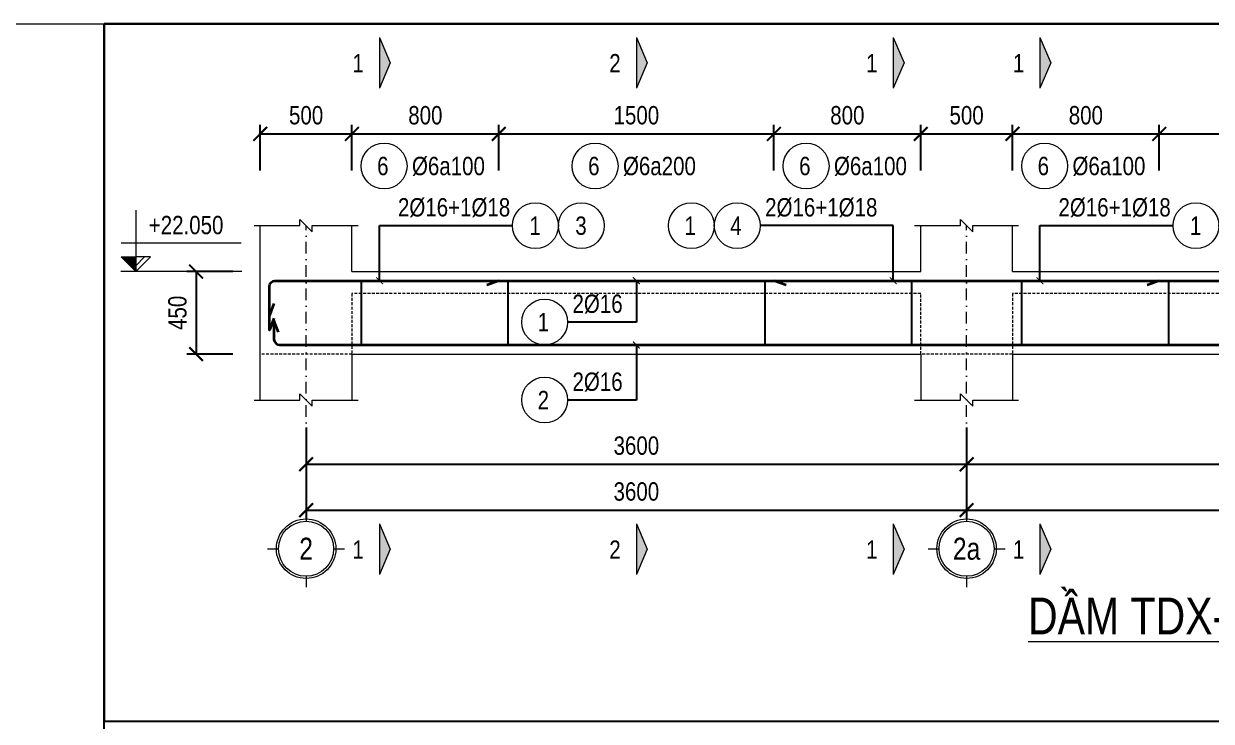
# Model space of a CAD drawing. Extents: x -165145 to 691808, y -202842 to 311040.
# Drawn here: x 369815 to 376287, y -59268 to -55468 of the extents above; entities that cross this region are included whole.
import ezdxf
from ezdxf.enums import TextEntityAlignment as Align

# ---------------------------------------------------------------- set-up
doc = ezdxf.new("R2010")
doc.units = 0
doc.header["$LTSCALE"] = 10
doc.header["$MEASUREMENT"] = 0
doc.linetypes.add('DASHDOT2', pattern=[12.7, 6.35, -3.175, 0, -3.175])
doc.linetypes.add('HIDDEN', pattern=[2.3807, 1.587, -0.7937])
doc.layers.get('0').update_dxf_attribs({"linetype": 'CONTINUOUS'})
doc.layers.get('Defpoints').update_dxf_attribs({"color": 5, "linetype": 'CONTINUOUS'})
for name, color, linetype, lineweight in [('DCE_BaoBeTong', 4, 'CONTINUOUS', 18), ('DCE_Block', 8, 'CONTINUOUS', 9), ('DCE_Dim', 254, 'CONTINUOUS', 9), ('DCE_MCZiCZac', 144, 'CONTINUOUS', 13), ('DCE_NetKhuat', 9, 'HIDDEN', 5), ('Dce_text', 7, 'CONTINUOUS', 13), ('DCE_ThepChu', 1, 'CONTINUOUS', 35), ('DCE_ThepDai', 220, 'CONTINUOUS', 25), ('DCE_Truc', 8, 'DASHDOT2', 13), ('GE_KC_NETMANH', 8, 'CONTINUOUS', 20)]:
    doc.layers.add(name, color=color, linetype=linetype, lineweight=lineweight)
doc.styles.add('Dce_Text', font='arial.ttf', dxfattribs={"width": 0.8})
doc.dimstyles.new('Dce_208MV', dxfattribs={"dimscale": 25, "dimtxt": 2.5, "dimasz": 1.5, "dimexe": 1, "dimexo": 2, "dimgap": 1, "dimtad": 1, "dimdec": 0, "dimrnd": 5, "dimtxsty": 'Dce_Text', "dimblk": 'ARCHTICK', "dimcen": 2.5, "dimclrd": 8, "dimclre": 8, "dimclrt": 3, "dimadec": 0, "dimazin": 0, "dimtfac": 1, "dimtdec": 0, "dimtix": 1, "dimtmove": 2, "dimatfit": 3, "dimldrblk": 'ARCHTICK', "dimfxl": 1, "dimarcsym": 0})
doc.dimstyles.new('Dce_50MV', dxfattribs={"dimscale": 50, "dimtxt": 2, "dimasz": 1.5, "dimexe": 1, "dimexo": 2, "dimgap": 1, "dimtad": 1, "dimdec": 0, "dimtxsty": 'Dce_Text', "dimblk": 'ARCHTICK', "dimcen": 2.5, "dimclrd": 8, "dimclre": 8, "dimclrt": 3, "dimadec": 0, "dimazin": 0, "dimtfac": 1, "dimtdec": 0, "dimtix": 1, "dimtmove": 2, "dimatfit": 3, "dimldrblk": 'ARCHTICK', "dimfxl": 4, "dimfxlon": 1, "dimarcsym": 0})

# ---------------------------------------------------------------- blocks, each defined once
blk = doc.blocks.new('Dce_KhTenDam')
at = {"color": 255, "linetype": 'ByBlock', "lineweight": -2, "style": 'Dce_Text', "width": 0.8}
blk.add_attdef('TENDAM', text='', height=2, dxfattribs=at).set_placement((0, 0.7353247664414084), align=Align.CENTER)
at = {"color": 11, "lineweight": 25, "style": 'Dce_Text', "width": 0.8}
blk.add_attdef('TL', text='', height=1, dxfattribs=at).set_placement((0, -1.999434476778333), align=Align.CENTER)
blk = doc.blocks.new('Dce_CaoTrinh')
blk.add_hatch(color=256).paths.add_polyline_path([(-11.56125648126181, 1.596954857552191), (-13.17326738989505, 1.596954857552191), (-11.56125648126181, -5.456968210637569e-12)])
at = {"ltscale": 50}
h = blk.add_hatch(dxfattribs=at)
h.set_pattern_fill('ANSI31', color=8, scale=1.406250541793835, style=0)
h.set_pattern_definition([(45.00000000000001, (-11.56125648126181, 0), (-3.157122508925224, 3.157122508925225), [])])
h.paths.add_polyline_path([(-11.56125648126181, 1.596954857552191), (-11.56125648126181, -5.456968210637569e-12), (-9.949245572337531, 1.596954857552191)])
at = {"color": 8, "ltscale": 50}
for p, q in [((-13.15396137812058, 3.14083388047402), (-0.09178570810763631, 3.14083388047402)), ((0, 0), (-13.19995220639976, 0))]:
    blk.add_line(p, q, dxfattribs=at)
for points in [[(-11.56125648126181, 6.694950748638803), (-11.56125648126181, -5.456968210637569e-12)], [(-11.56125648126181, -5.456968210637569e-12), (-13.17326738989505, 1.596954857552191), (-11.56125648126181, 1.596954857552191)], [(-11.56125648126181, -5.456968210637569e-12), (-9.949245572337531, 1.596954857552191), (-11.56125648126181, 1.596954857552191)]]:
    blk.add_lwpolyline(points, dxfattribs=at)
at = {"color": 3, "style": 'Dce_Text', "width": 0.8}
blk.add_attdef('CT', (-10.15169207191502, 4.068271311698481), '', height=2, dxfattribs=at)
blk = doc.blocks.new('Dce_KhTenTruc')
at = {"layer": 'DCE_Block'}
blk.add_circle((0, -3.5), 2.7, dxfattribs=at)
at = {"layer": 'DCE_Block', "color": 3}
blk.add_circle((0, -3.5), 2.5, dxfattribs=at)
at = {"layer": 'DCE_Truc'}
for p, q in [((0, 0), (7.654042494670958e-16, -1)), ((-3.5, -3.5), (-2.5, -3.5)), ((2.5, -3.5), (3.5, -3.499999999999999)), ((-4.592425496802574e-16, -6), (3.061616997868384e-16, -7))]:
    blk.add_line(p, q, dxfattribs=at)
at = {"layer": 'Dce_text', "color": 2, "style": 'Dce_Text', "width": 0.8}
blk.add_attdef('TRUC', text='', height=2, dxfattribs=at).set_placement((0, -4.5), align=Align.CENTER)
blk = doc.blocks.new('_ArchTick')
at = {"color": 0, "linetype": 'ByBlock', "const_width": 0.15}
blk.add_lwpolyline([(-0.5, -0.5), (0.5, 0.5)], dxfattribs=at)
blk = doc.blocks.new('*D2503')
at = {"layer": 'DCE_Dim', "color": 8, "lineweight": -2, "transparency": 16777216}
for p, q in [((370953.8133933765, -56818.24154235124), (370703.8133933765, -56818.24154235124)), ((370753.8133933765, -56818.24154235124), (370753.8133933765, -57268.24154235124)), ((370953.8133933765, -57268.24154235124), (370703.8133933765, -57268.24154235124))]:
    blk.add_line(p, q, dxfattribs=at)
at = {"layer": 'Defpoints', "color": 0, "transparency": 16777216}
for p in [(371103.8133933753, -56818.24154235124), (370753.8133933765, -57268.24154235124), (371103.8133933753, -57268.24154235124)]:
    blk.add_point(p, dxfattribs=at)
at = {"layer": 'DCE_Dim', "color": 8, "lineweight": -2, "transparency": 16777216, "xscale": 75, "yscale": 75, "zscale": 75}
for p, rotation in [((370753.8133933765, -56818.24154235124), 90), ((370753.8133933765, -57268.24154235124), 270)]:
    blk.add_blockref('_ArchTick', p, dxfattribs=dict(at, rotation=rotation))
at = {"layer": 'DCE_Dim', "color": 3, "transparency": 16777216, "insert": (370652.7560946043, -57043.24154235133), "char_height": 100, "attachment_point": 5, "rotation": 90, "style": 'Dce_Text'}
blk.add_mtext('450', dxfattribs=at)
blk = doc.blocks.new('*D2514')
at = {"layer": 'DCE_Dim', "color": 8, "lineweight": -2, "transparency": 16777216}
for p, q in [((371353.8133933751, -57918.24154235121), (371353.8133933751, -58168.24154235121)), ((374953.8133933751, -57918.24154235121), (374953.8133933751, -58168.24154235121)), ((371353.8133933751, -58118.24154235121), (374953.8133933751, -58118.24154235121))]:
    blk.add_line(p, q, dxfattribs=at)
at = {"layer": 'Defpoints', "color": 0, "transparency": 16777216}
for p in [(371353.8133933751, -57518.24154235121), (374953.8133933751, -57518.24154235121), (374953.8133933751, -58118.24154235121)]:
    blk.add_point(p, dxfattribs=at)
at = {"layer": 'DCE_Dim', "color": 8, "lineweight": -2, "transparency": 16777216, "xscale": 75, "yscale": 75, "zscale": 75, "rotation": 180}
blk.add_blockref('_ArchTick', (371353.8133933751, -58118.24154235121), dxfattribs=at)
at = {"layer": 'DCE_Dim', "color": 8, "lineweight": -2, "transparency": 16777216, "xscale": 75, "yscale": 75, "zscale": 75}
blk.add_blockref('_ArchTick', (374953.8133933751, -58118.24154235121), dxfattribs=at)
at = {"layer": 'DCE_Dim', "color": 3, "transparency": 16777216, "insert": (373153.8133933751, -58017.15013716704), "char_height": 100, "attachment_point": 5, "style": 'Dce_Text'}
blk.add_mtext('3600', dxfattribs=at)
blk = doc.blocks.new('*D2515')
at = {"layer": 'DCE_Dim', "color": 8, "lineweight": -2, "transparency": 16777216}
for p, q in [((371353.8133933751, -57668.24154235121), (371353.8133933751, -57918.24154235121)), ((374953.8133933751, -57668.24154235121), (374953.8133933751, -57918.24154235121)), ((371353.8133933751, -57868.24154235121), (374953.8133933751, -57868.24154235121))]:
    blk.add_line(p, q, dxfattribs=at)
at = {"layer": 'Defpoints', "color": 0, "transparency": 16777216}
for p in [(371353.8133933751, -57518.24154235121), (374953.8133933751, -57518.24154235121), (374953.8133933751, -57868.24154235121)]:
    blk.add_point(p, dxfattribs=at)
at = {"layer": 'DCE_Dim', "color": 8, "lineweight": -2, "transparency": 16777216, "xscale": 75, "yscale": 75, "zscale": 75, "rotation": 180}
blk.add_blockref('_ArchTick', (371353.8133933751, -57868.24154235121), dxfattribs=at)
at = {"layer": 'DCE_Dim', "color": 8, "lineweight": -2, "transparency": 16777216, "xscale": 75, "yscale": 75, "zscale": 75}
blk.add_blockref('_ArchTick', (374953.8133933751, -57868.24154235121), dxfattribs=at)
at = {"layer": 'DCE_Dim', "color": 3, "transparency": 16777216, "insert": (373153.8133933751, -57767.15013716704), "char_height": 100, "attachment_point": 5, "style": 'Dce_Text'}
blk.add_mtext('3600', dxfattribs=at)
blk = doc.blocks.new('*D2516')
at = {"layer": 'DCE_Dim', "color": 8, "lineweight": -2, "transparency": 16777216}
for p, q in [((374953.8133933751, -57918.24154235121), (374953.8133933751, -58168.24154235121)), ((378553.8133933751, -57918.24154235121), (378553.8133933751, -58168.24154235121)), ((374953.8133933751, -58118.24154235121), (378553.8133933751, -58118.24154235121))]:
    blk.add_line(p, q, dxfattribs=at)
at = {"layer": 'Defpoints', "color": 0, "transparency": 16777216}
for p in [(374953.8133933751, -57518.24154235121), (378553.8133933751, -57518.24154235121), (378553.8133933751, -58118.24154235121)]:
    blk.add_point(p, dxfattribs=at)
at = {"layer": 'DCE_Dim', "color": 8, "lineweight": -2, "transparency": 16777216, "xscale": 75, "yscale": 75, "zscale": 75, "rotation": 180}
blk.add_blockref('_ArchTick', (374953.8133933751, -58118.24154235121), dxfattribs=at)
at = {"layer": 'DCE_Dim', "color": 8, "lineweight": -2, "transparency": 16777216, "xscale": 75, "yscale": 75, "zscale": 75}
blk.add_blockref('_ArchTick', (378553.8133933751, -58118.24154235121), dxfattribs=at)
at = {"layer": 'DCE_Dim', "color": 3, "transparency": 16777216, "insert": (376753.8133933751, -58017.15013716704), "char_height": 100, "attachment_point": 5, "style": 'Dce_Text'}
blk.add_mtext('3600', dxfattribs=at)
blk = doc.blocks.new('*D2517')
at = {"layer": 'DCE_Dim', "color": 8, "lineweight": -2, "transparency": 16777216}
for p, q in [((374953.8133933751, -57668.24154235121), (374953.8133933751, -57918.24154235121)), ((378553.8133933751, -57668.24154235121), (378553.8133933751, -57918.24154235121)), ((374953.8133933751, -57868.24154235121), (378553.8133933751, -57868.24154235121))]:
    blk.add_line(p, q, dxfattribs=at)
at = {"layer": 'Defpoints', "color": 0, "transparency": 16777216}
for p in [(374953.8133933751, -57518.24154235121), (378553.8133933751, -57518.24154235121), (378553.8133933751, -57868.24154235121)]:
    blk.add_point(p, dxfattribs=at)
at = {"layer": 'DCE_Dim', "color": 8, "lineweight": -2, "transparency": 16777216, "xscale": 75, "yscale": 75, "zscale": 75, "rotation": 180}
blk.add_blockref('_ArchTick', (374953.8133933751, -57868.24154235121), dxfattribs=at)
at = {"layer": 'DCE_Dim', "color": 8, "lineweight": -2, "transparency": 16777216, "xscale": 75, "yscale": 75, "zscale": 75}
blk.add_blockref('_ArchTick', (378553.8133933751, -57868.24154235121), dxfattribs=at)
at = {"layer": 'DCE_Dim', "color": 3, "transparency": 16777216, "insert": (376753.8133933751, -57767.15013716704), "char_height": 100, "attachment_point": 5, "style": 'Dce_Text'}
blk.add_mtext('3600', dxfattribs=at)
blk = doc.blocks.new('*D2520')
at = {"layer": 'DCE_Dim', "color": 8, "lineweight": -2, "transparency": 16777216}
for p, q in [((371103.8133933751, -56268.24154235121), (371103.8133933751, -56018.24154235121)), ((371603.8133933751, -56268.24154235121), (371603.8133933751, -56018.24154235121)), ((371103.8133933751, -56068.24154235121), (371603.8133933751, -56068.24154235121))]:
    blk.add_line(p, q, dxfattribs=at)
at = {"layer": 'Defpoints', "color": 0, "transparency": 16777216}
for p in [(371603.8133933751, -56068.24154235121), (371103.8133933751, -56568.24154235121), (371603.8133933751, -56568.24154235121)]:
    blk.add_point(p, dxfattribs=at)
at = {"layer": 'DCE_Dim', "color": 8, "lineweight": -2, "transparency": 16777216, "xscale": 75, "yscale": 75, "zscale": 75, "rotation": 180}
blk.add_blockref('_ArchTick', (371103.8133933751, -56068.24154235121), dxfattribs=at)
at = {"layer": 'DCE_Dim', "color": 8, "lineweight": -2, "transparency": 16777216, "xscale": 75, "yscale": 75, "zscale": 75}
blk.add_blockref('_ArchTick', (371603.8133933751, -56068.24154235121), dxfattribs=at)
at = {"layer": 'DCE_Dim', "color": 3, "transparency": 16777216, "insert": (371353.8133933751, -55967.18424357905), "char_height": 100, "attachment_point": 5, "style": 'Dce_Text'}
blk.add_mtext('500', dxfattribs=at)
blk = doc.blocks.new('*D2521')
at = {"layer": 'DCE_Dim', "color": 8, "lineweight": -2, "transparency": 16777216}
for p, q in [((371603.8133933751, -56268.24154235121), (371603.8133933751, -56018.24154235121)), ((372403.8133933751, -56268.24154235121), (372403.8133933751, -56018.24154235121)), ((371603.8133933751, -56068.24154235121), (372403.8133933751, -56068.24154235121))]:
    blk.add_line(p, q, dxfattribs=at)
at = {"layer": 'Defpoints', "color": 0, "transparency": 16777216}
for p in [(372403.8133933751, -56068.24154235121), (371603.8133933751, -56568.24154235121), (372403.8133933751, -56568.24154235121)]:
    blk.add_point(p, dxfattribs=at)
at = {"layer": 'DCE_Dim', "color": 8, "lineweight": -2, "transparency": 16777216, "xscale": 75, "yscale": 75, "zscale": 75, "rotation": 180}
blk.add_blockref('_ArchTick', (371603.8133933751, -56068.24154235121), dxfattribs=at)
at = {"layer": 'DCE_Dim', "color": 8, "lineweight": -2, "transparency": 16777216, "xscale": 75, "yscale": 75, "zscale": 75}
blk.add_blockref('_ArchTick', (372403.8133933751, -56068.24154235121), dxfattribs=at)
at = {"layer": 'DCE_Dim', "color": 3, "transparency": 16777216, "insert": (372003.8133933751, -55967.18424357905), "char_height": 100, "attachment_point": 5, "style": 'Dce_Text'}
blk.add_mtext('800', dxfattribs=at)
blk = doc.blocks.new('Dce_KhtThepDai')
blk.add_circle((-4.497377397195038, -3.5), 2.5)
at = {"color": 11, "style": 'Dce_Text', "width": 0.8}
blk.add_attdef('SH', text='', height=2, dxfattribs=at).set_placement((-4.635167301697081, -4.5), align=Align.CENTER)
at = {"color": 3, "style": 'Dce_Text', "width": 0.8}
blk.add_attdef('DKVAKC', (-1.460693040950034, -4.5), '', height=2, dxfattribs=at)
blk = doc.blocks.new('*D2522')
at = {"layer": 'DCE_Dim', "color": 8, "lineweight": -2, "transparency": 16777216}
for p, q in [((372403.8133933751, -56268.24154235121), (372403.8133933751, -56018.24154235121)), ((373903.8133933751, -56268.24154235121), (373903.8133933751, -56018.24154235121)), ((372403.8133933751, -56068.24154235121), (373903.8133933751, -56068.24154235121))]:
    blk.add_line(p, q, dxfattribs=at)
at = {"layer": 'Defpoints', "color": 0, "transparency": 16777216}
for p in [(373903.8133933751, -56068.24154235121), (372403.8133933751, -56568.24154235121), (373903.8133933751, -56568.24154235121)]:
    blk.add_point(p, dxfattribs=at)
at = {"layer": 'DCE_Dim', "color": 8, "lineweight": -2, "transparency": 16777216, "xscale": 75, "yscale": 75, "zscale": 75, "rotation": 180}
blk.add_blockref('_ArchTick', (372403.8133933751, -56068.24154235121), dxfattribs=at)
at = {"layer": 'DCE_Dim', "color": 8, "lineweight": -2, "transparency": 16777216, "xscale": 75, "yscale": 75, "zscale": 75}
blk.add_blockref('_ArchTick', (373903.8133933751, -56068.24154235121), dxfattribs=at)
at = {"layer": 'DCE_Dim', "color": 3, "transparency": 16777216, "insert": (373153.8133933751, -55967.18424357905), "char_height": 100, "attachment_point": 5, "style": 'Dce_Text'}
blk.add_mtext('1500', dxfattribs=at)
blk = doc.blocks.new('*D2507')
at = {"layer": 'DCE_Dim', "color": 8, "lineweight": -2, "transparency": 16777216}
for p, q in [((373903.8133933751, -56268.24154235121), (373903.8133933751, -56018.24154235121)), ((374703.8133933751, -56268.24154235121), (374703.8133933751, -56018.24154235121)), ((373903.8133933751, -56068.24154235121), (374703.8133933751, -56068.24154235121))]:
    blk.add_line(p, q, dxfattribs=at)
at = {"layer": 'Defpoints', "color": 0, "transparency": 16777216}
for p in [(374703.8133933751, -56068.24154235121), (373903.8133933751, -56568.24154235121), (374703.8133933751, -56568.24154235121)]:
    blk.add_point(p, dxfattribs=at)
at = {"layer": 'DCE_Dim', "color": 8, "lineweight": -2, "transparency": 16777216, "xscale": 75, "yscale": 75, "zscale": 75, "rotation": 180}
blk.add_blockref('_ArchTick', (373903.8133933751, -56068.24154235121), dxfattribs=at)
at = {"layer": 'DCE_Dim', "color": 8, "lineweight": -2, "transparency": 16777216, "xscale": 75, "yscale": 75, "zscale": 75}
blk.add_blockref('_ArchTick', (374703.8133933751, -56068.24154235121), dxfattribs=at)
at = {"layer": 'DCE_Dim', "color": 3, "transparency": 16777216, "insert": (374303.8133933751, -55967.18424357905), "char_height": 100, "attachment_point": 5, "style": 'Dce_Text'}
blk.add_mtext('800', dxfattribs=at)
blk = doc.blocks.new('*D2508')
at = {"layer": 'DCE_Dim', "color": 8, "lineweight": -2, "transparency": 16777216}
for p, q in [((374703.8133933751, -56268.24154235121), (374703.8133933751, -56018.24154235121)), ((375203.8133933751, -56268.24154235121), (375203.8133933751, -56018.24154235121)), ((374703.8133933751, -56068.24154235121), (375203.8133933751, -56068.24154235121))]:
    blk.add_line(p, q, dxfattribs=at)
at = {"layer": 'Defpoints', "color": 0, "transparency": 16777216}
for p in [(375203.8133933751, -56068.24154235121), (374703.8133933751, -56568.24154235121), (375203.8133933751, -56568.24154235121)]:
    blk.add_point(p, dxfattribs=at)
at = {"layer": 'DCE_Dim', "color": 8, "lineweight": -2, "transparency": 16777216, "xscale": 75, "yscale": 75, "zscale": 75, "rotation": 180}
blk.add_blockref('_ArchTick', (374703.8133933751, -56068.24154235121), dxfattribs=at)
at = {"layer": 'DCE_Dim', "color": 8, "lineweight": -2, "transparency": 16777216, "xscale": 75, "yscale": 75, "zscale": 75}
blk.add_blockref('_ArchTick', (375203.8133933751, -56068.24154235121), dxfattribs=at)
at = {"layer": 'DCE_Dim', "color": 3, "transparency": 16777216, "insert": (374953.8133933751, -55967.18424357905), "char_height": 100, "attachment_point": 5, "style": 'Dce_Text'}
blk.add_mtext('500', dxfattribs=at)
blk = doc.blocks.new('*D2509')
at = {"layer": 'DCE_Dim', "color": 8, "lineweight": -2, "transparency": 16777216}
for p, q in [((375203.8133933751, -56268.24154235121), (375203.8133933751, -56018.24154235121)), ((376003.8133933751, -56268.24154235121), (376003.8133933751, -56018.24154235121)), ((375203.8133933751, -56068.24154235121), (376003.8133933751, -56068.24154235121))]:
    blk.add_line(p, q, dxfattribs=at)
at = {"layer": 'Defpoints', "color": 0, "transparency": 16777216}
for p in [(376003.8133933751, -56068.24154235121), (375203.8133933751, -56568.24154235121), (376003.8133933751, -56568.24154235121)]:
    blk.add_point(p, dxfattribs=at)
at = {"layer": 'DCE_Dim', "color": 8, "lineweight": -2, "transparency": 16777216, "xscale": 75, "yscale": 75, "zscale": 75, "rotation": 180}
blk.add_blockref('_ArchTick', (375203.8133933751, -56068.24154235121), dxfattribs=at)
at = {"layer": 'DCE_Dim', "color": 8, "lineweight": -2, "transparency": 16777216, "xscale": 75, "yscale": 75, "zscale": 75}
blk.add_blockref('_ArchTick', (376003.8133933751, -56068.24154235121), dxfattribs=at)
at = {"layer": 'DCE_Dim', "color": 3, "transparency": 16777216, "insert": (375603.8133933751, -55967.18424357905), "char_height": 100, "attachment_point": 5, "style": 'Dce_Text'}
blk.add_mtext('800', dxfattribs=at)
blk = doc.blocks.new('*D2510')
at = {"layer": 'DCE_Dim', "color": 8, "lineweight": -2, "transparency": 16777216}
for p, q in [((376003.8133933751, -56268.24154235121), (376003.8133933751, -56018.24154235121)), ((377503.8133933751, -56268.24154235121), (377503.8133933751, -56018.24154235121)), ((376003.8133933751, -56068.24154235121), (377503.8133933751, -56068.24154235121))]:
    blk.add_line(p, q, dxfattribs=at)
at = {"layer": 'Defpoints', "color": 0, "transparency": 16777216}
for p in [(377503.8133933751, -56068.24154235121), (376003.8133933751, -56568.24154235121), (377503.8133933751, -56568.24154235121)]:
    blk.add_point(p, dxfattribs=at)
at = {"layer": 'DCE_Dim', "color": 8, "lineweight": -2, "transparency": 16777216, "xscale": 75, "yscale": 75, "zscale": 75, "rotation": 180}
blk.add_blockref('_ArchTick', (376003.8133933751, -56068.24154235121), dxfattribs=at)
at = {"layer": 'DCE_Dim', "color": 8, "lineweight": -2, "transparency": 16777216, "xscale": 75, "yscale": 75, "zscale": 75}
blk.add_blockref('_ArchTick', (377503.8133933751, -56068.24154235121), dxfattribs=at)
at = {"layer": 'DCE_Dim', "color": 3, "transparency": 16777216, "insert": (376753.8133933751, -55967.18424357905), "char_height": 100, "attachment_point": 5, "style": 'Dce_Text'}
blk.add_mtext('1500', dxfattribs=at)
blk = doc.blocks.new('DCE_MatCatA')
blk.add_hatch(color=3).paths.add_polyline_path([(0, 5.499954896834424), (0, 0), (1.178561763607377, 2.749977448417212)])
at = {"color": 3}
for p, q in [((0, 5.499954896834424), (0, 0)), ((0, 5.499954896834424), (1.178561763607377, 2.749977448417212)), ((1.178561763607377, 2.749977448417212), (0, 0))]:
    blk.add_line(p, q, dxfattribs=at)
at = {"color": 11, "style": 'Dce_Text', "width": 0.8}
blk.add_attdef('1', text='', height=2, dxfattribs=at).set_placement((-2.331607275013994, 1.699115928803622), align=Align.CENTER)
blk = doc.blocks.new('Dce_KhtMcThepChu')
blk.add_circle((-2.5, 0), 2.5)
at = {"color": 3, "style": 'Dce_Text', "width": 0.8}
blk.add_attdef('DKVAKC', (0.5366843562450043, 1), '', height=2, dxfattribs=at)
at = {"color": 11, "style": 'Dce_Text', "width": 0.8}
blk.add_attdef('SH', text='', height=2, dxfattribs=at).set_placement((-2.637789904502043, -1), align=Align.CENTER)
blk = doc.blocks.new('Dce_KhtThepLop1Phai')
for centre in [(2.5, 0), (7.5, 0)]:
    blk.add_circle(centre, 2.5)
at = {"color": 3, "style": 'Dce_Text', "width": 0.8}
blk.add_attdef('DKVAKC', text='', height=2, dxfattribs=at).set_placement((-0.24813465970783, 1), align=Align.RIGHT)
at = {"color": 11, "style": 'Dce_Text', "width": 0.8}
for tag, p in [('SH', (2.465552523874067, -1)), ('SH2', (7.465552523874067, -1))]:
    blk.add_attdef(tag, text='', height=2, dxfattribs=at).set_placement(p, align=Align.CENTER)
blk = doc.blocks.new('Dce_KhtThepLop1Trai')
for centre in [(-7.5, 0), (-2.5, 0)]:
    blk.add_circle(centre, 2.5)
at = {"color": 3, "style": 'Dce_Text', "width": 0.8}
blk.add_attdef('DKVAKC', (0.5366843562451322, 1), '', height=2, dxfattribs=at)
at = {"color": 11, "style": 'Dce_Text', "width": 0.8}
for tag, p in [('SH', (-7.637789904501915, -1)), ('SH2', (-2.637789904501915, -1))]:
    blk.add_attdef(tag, text='', height=2, dxfattribs=at).set_placement(p, align=Align.CENTER)

msp = doc.modelspace()

# ---------------------------------------------------------------- linework, layer by layer
at = {"layer": 'DCE_BaoBeTong'}
for points in [[(371103.8133933751, -57518.24154235121), (371103.8133933751, -56568.24154235121)], [(371603.8133933751, -56818.24154235121), (371603.8133933751, -56568.24154235121)], [(374703.8133933751, -56818.24154235121), (374703.8133933751, -56568.24154235121)], [(375203.8133933751, -56818.24154235121), (375203.8133933751, -56568.24154235121)], [(371603.8133933751, -56818.24154235121), (374703.8133933751, -56818.24154235121)], [(375203.8133933751, -56818.24154235121), (378303.8133933751, -56818.24154235121)], [(371603.8133933751, -57268.24154235121), (374703.8133933751, -57268.24154235121)], [(371603.8133933751, -57268.24154235121), (371603.8133933751, -57518.24154235121)], [(374703.8133933751, -57268.24154235121), (374703.8133933751, -57518.24154235121)], [(375203.8133933751, -57268.24154235121), (378303.8133933751, -57268.24154235121)], [(375203.8133933751, -57268.24154235121), (375203.8133933751, -57518.24154235121)]]:
    msp.add_lwpolyline(points, dxfattribs=at)
at = {"layer": 'DCE_MCZiCZac'}
for points in [[(371070.4800600418, -56568.24154235121), (371320.4800600418, -56568.24154235121), (371320.4800600418, -56534.90820901789), (371387.1467267085, -56601.57487568454), (371387.1467267085, -56568.24154235121), (371637.1467267085, -56568.24154235121)], [(374670.4800600418, -56568.24154235121), (374920.4800600418, -56568.24154235121), (374920.4800600418, -56534.90820901789), (374987.1467267085, -56601.57487568454), (374987.1467267085, -56568.24154235121), (375237.1467267085, -56568.24154235121)], [(371070.4800600418, -57518.24154235121), (371320.4800600418, -57518.24154235121), (371320.4800600418, -57484.90820901789), (371387.1467267085, -57551.57487568454), (371387.1467267085, -57518.24154235121), (371637.1467267085, -57518.24154235121)], [(374670.4800600418, -57518.24154235121), (374920.4800600418, -57518.24154235121), (374920.4800600418, -57484.90820901789), (374987.1467267085, -57551.57487568454), (374987.1467267085, -57518.24154235121), (375237.1467267085, -57518.24154235121)]]:
    msp.add_lwpolyline(points, dxfattribs=at)
at = {"layer": 'DCE_NetKhuat'}
msp.add_lwpolyline([(382603.8133933755, -56938.24154235126), (382603.8133933755, -57268.24154235126), (382383.8133933755, -57268.24154235126), (382383.8133933755, -56938.24154235126), (378803.8133933755, -56938.24154235126), (378803.8133933755, -57268.24154235126), (378303.8133933755, -57268.24154235126), (378303.8133933755, -56938.24154235126), (375203.8133933755, -56938.24154235126), (375203.8133933755, -57268.24154235126), (374703.8133933755, -57268.24154235126), (374703.8133933755, -56938.24154235126), (371603.8133933755, -56938.24154235126), (371603.8133933755, -57268.24154235126), (371103.8133933755, -57268.24154235126), (371103.8133933755, -56938.24154235126)], dxfattribs=at)
at = {"layer": 'DCE_ThepChu'}
for points in [[(371177.7548034079, -56992.4630588962), (371153.8133933751, -57058.24154235121), (371153.8133933751, -56898.24154235121, -0.3926990816987241), (371183.8133933751, -56868.24154235121), (382523.8133933751, -56868.24154235121, -0.3926990816987241), (382553.8133933751, -56898.24154235121), (382553.8133933751, -57218.24154235121), (382529.8719833423, -57152.4630588962)], [(371177.7548034079, -57072.4630588962), (371153.8133933751, -57138.24154235121), (371153.8133933751, -56898.24154235121, -0.3926990816987241), (371183.8133933751, -56868.24154235121), (372403.8133933751, -56868.24154235121), (372338.0349099201, -56892.18295238401)], [(371202.7548034079, -57149.02002580623), (371178.8133933751, -57083.24154235121), (371178.8133933751, -57188.24154235121, 0.3926990816987241), (371208.8133933751, -57218.24154235121), (382498.8133933751, -57218.24154235121, 0.3926990816987241), (382528.8133933751, -57188.24154235121), (382528.8133933751, -56868.24154235121), (382504.8719833423, -56934.02002580623)]]:
    msp.add_lwpolyline(points, format="xyb", dxfattribs=at)
msp.add_lwpolyline([(373969.5918768301, -56892.18295238401), (373903.8133933751, -56868.24154235121), (376003.8133933751, -56868.24154235121), (375938.0349099201, -56892.18295238401)], dxfattribs=at)
at = {"layer": 'DCE_ThepDai'}
for points in [[(371653.8133933751, -56868.24154235121), (371653.8133933751, -57218.24154235121)], [(372453.8133933751, -56868.24154235121), (372453.8133933751, -57218.24154235121)], [(373853.8133933751, -56868.24154235121), (373853.8133933751, -57218.24154235121)], [(374653.8133933751, -56868.24154235121), (374653.8133933751, -57218.24154235121)], [(375253.8133933751, -56868.24154235121), (375253.8133933751, -57218.24154235121)], [(376053.8133933751, -56868.24154235121), (376053.8133933751, -57218.24154235121)]]:
    msp.add_lwpolyline(points, dxfattribs=at)
at = {"layer": 'DCE_Truc'}
for points in [[(371353.8133933751, -58118.24154235121), (371353.8133933751, -56568.24154235121)], [(374953.8133933751, -58118.24154235121), (374953.8133933751, -56568.24154235121)]]:
    msp.add_lwpolyline(points, dxfattribs=at)
at = {"layer": 'Defpoints'}
for points in [[(370253.8133933751, -55468.2415423512), (388366.3133933751, -55468.2415423512), (388366.3133933751, -70535.7415423512), (370253.8133933751, -70535.7415423512)], [(370253.8133933751, -55468.24154235121), (370253.8133933751, -59268.24154235121), (382953.8133933751, -59268.24154235121), (382953.8133933751, -55468.24154235121)]]:
    msp.add_lwpolyline(points, close=True, dxfattribs=at)
at = {"layer": 'GE_KC_NETMANH'}
msp.add_line((174130.4008639543, -55468.24154235121), (385223.4008639543, -55468.24154235121), dxfattribs=at)

# ---------------------------------------------------------------- block references
at = {"layer": 'DCE_Block'}
for name, p, xscale, yscale, zscale, values in [('DCE_MatCatA', (371753.8133933751, -55818.24154235121), 50, 50, 50, {'1': '1'}), ('DCE_MatCatA', (373153.8133933751, -55818.24154235121), 50, 50, 50, {'1': '2'}), ('DCE_MatCatA', (374553.8133933751, -55818.24154235121), 50, 50, 50, {'1': '1'}), ('DCE_MatCatA', (375353.8133933751, -55818.24154235121), 50, 50, 50, {'1': '1'}), ('Dce_KhtThepDai', (372003.8133933751, -56068.24154235121), 50, 50, 50, {'DKVAKC': '%%c6a100', 'SH': '6'}), ('Dce_KhtThepDai', (373153.8133933751, -56068.24154235121), 50, 50, 50, {'DKVAKC': '%%c6a200', 'SH': '6'}), ('Dce_KhtThepDai', (374303.8133933751, -56068.24154235121), 50, 50, 50, {'DKVAKC': '%%c6a100', 'SH': '6'}), ('Dce_KhtThepDai', (375603.8133933751, -56068.24154235121), 50, 50, 50, {'DKVAKC': '%%c6a100', 'SH': '6'}), ('Dce_KhtThepLop1Phai', (372478.8133933751, -56568.24154235121), 50, 50, 50, {'SH2': '3', 'DKVAKC': '2%%c16+1%%c18', 'SH': '1'}), ('Dce_KhtThepLop1Trai', (373828.8133933751, -56568.24154235121), 50, 50, 50, {'DKVAKC': '2%%c16+1%%c18', 'SH2': '4', 'SH': '1'}), ('Dce_KhtThepLop1Phai', (376078.8133933751, -56568.24154235121), 50, 50, 50, {'SH2': '4', 'DKVAKC': '2%%c16+1%%c18', 'SH': '1'}), ('Dce_CaoTrinh', (371003.8133933751, -56818.24154235121), 50, 50, 50, {'CT': '+22.050'}), ('Dce_KhtMcThepChu', (372778.8133933751, -57093.58684401379), 50, 50, 50, {'DKVAKC': '2%%c16', 'SH': '1'}), ('Dce_KhtMcThepChu', (372778.8133933751, -57518.24154235121), 50, 50, 50, {'DKVAKC': '2%%c16', 'SH': '2'}), ('DCE_MatCatA', (371753.8133933751, -58468.24154235121), 50, 50, 50, {'1': '1'}), ('DCE_MatCatA', (373153.8133933751, -58468.24154235121), 50, 50, 50, {'1': '2'}), ('DCE_MatCatA', (374553.8133933751, -58468.24154235121), 50, 50, 50, {'1': '1'}), ('DCE_MatCatA', (375353.8133933751, -58468.24154235121), 50, 50, 50, {'1': '1'}), ('Dce_KhTenDam', (376853.8133933751, -58868.24154235121), 100, 100, 100, {'TENDAM': '%%uDẦM TDX-1,5 (SL=2; L=11500)', 'TL': '%%UTỶ LỆ: 1/50'})]:
    msp.add_blockref(name, p, dxfattribs=dict(at, xscale=xscale, yscale=yscale, zscale=zscale)).add_auto_attribs(values)
at = {"layer": 'DCE_Truc', "xscale": 60, "yscale": 60, "zscale": 60}
for p, values in [((371353.8133933751, -58118.24154235121), {'TRUC': '2'}), ((374953.8133933751, -58118.24154235121), {'TRUC': '2a'})]:
    msp.add_blockref('Dce_KhTenTruc', p, dxfattribs=at).add_auto_attribs(values)

# ---------------------------------------------------------------- dimensions: what is measured, and where the dimension line sits
at = {"layer": 'DCE_Dim'}
for base, p1, p2, picture, middle in [((371603.8133933751, -56068.24154235121), (371103.8133933751, -56568.24154235121), (371603.8133933751, -56568.24154235121), '*D2520', (371353.8133933751, -55967.18424357905)), ((372403.8133933751, -56068.24154235121), (371603.8133933751, -56568.24154235121), (372403.8133933751, -56568.24154235121), '*D2521', (372003.8133933751, -55967.18424357905)), ((373903.8133933751, -56068.24154235121), (372403.8133933751, -56568.24154235121), (373903.8133933751, -56568.24154235121), '*D2522', (373153.8133933751, -55967.18424357905)), ((374703.8133933751, -56068.24154235121), (373903.8133933751, -56568.24154235121), (374703.8133933751, -56568.24154235121), '*D2507', (374303.8133933751, -55967.18424357905)), ((375203.8133933751, -56068.24154235121), (374703.8133933751, -56568.24154235121), (375203.8133933751, -56568.24154235121), '*D2508', (374953.8133933751, -55967.18424357905)), ((376003.8133933751, -56068.24154235121), (375203.8133933751, -56568.24154235121), (376003.8133933751, -56568.24154235121), '*D2509', (375603.8133933751, -55967.18424357905)), ((377503.8133933751, -56068.24154235121), (376003.8133933751, -56568.24154235121), (377503.8133933751, -56568.24154235121), '*D2510', (376753.8133933751, -55967.18424357905)), ((374953.8133933751, -58118.24154235121), (371353.8133933751, -57518.24154235121), (374953.8133933751, -57518.24154235121), '*D2514', (373153.8133933751, -58017.15013716704)), ((374953.8133933751, -57868.24154235121), (371353.8133933751, -57518.24154235121), (374953.8133933751, -57518.24154235121), '*D2515', (373153.8133933751, -57767.15013716704)), ((378553.8133933751, -58118.24154235121), (374953.8133933751, -57518.24154235121), (378553.8133933751, -57518.24154235121), '*D2516', (376753.8133933751, -58017.15013716704)), ((378553.8133933751, -57868.24154235121), (374953.8133933751, -57518.24154235121), (378553.8133933751, -57518.24154235121), '*D2517', (376753.8133933751, -57767.15013716704))]:
    dim = msp.add_linear_dim(base=base, p1=p1, p2=p2, dimstyle='Dce_50MV', dxfattribs=at)
    dim.commit()
    dim.dimension.update_dxf_attribs({"geometry": picture, "text_midpoint": middle})
dim = msp.add_linear_dim(base=(370753.8133933765, -57268.24154235124), p1=(371103.8133933751, -56818.24154235121), p2=(371103.8133933751, -57268.24154235121), angle=90, dimstyle='Dce_50MV', dxfattribs=at)
dim.commit()
dim.dimension.update_dxf_attribs({"geometry": '*D2503', "text_midpoint": (370652.7560946043, -57043.24154235133)})

# ---------------------------------------------------------------- leaders
at = {"layer": 'DCE_Block'}
for points in [[(371753.8133933751, -56868.24154235121), (371753.8133933751, -56568.24154235121), (372478.8133933751, -56568.24154235121)], [(374553.8133933751, -56868.24154235121), (374553.8133933751, -56568.24154235121), (373828.8133933751, -56568.24154235121)], [(375353.8133933751, -56868.24154235121), (375353.8133933751, -56568.24154235121), (376078.8133933751, -56568.24154235121)], [(373153.8133933751, -56868.24154235121), (373153.8133933751, -57093.58684401379), (372778.8133933751, -57093.58684401379)], [(373153.8133933751, -57218.24154235121), (373153.8133933751, -57518.24154235121), (372778.8133933751, -57518.24154235121)]]:
    msp.add_leader(points, dimstyle='Dce_208MV', dxfattribs=at)

doc.saveas('drawing.dxf')
